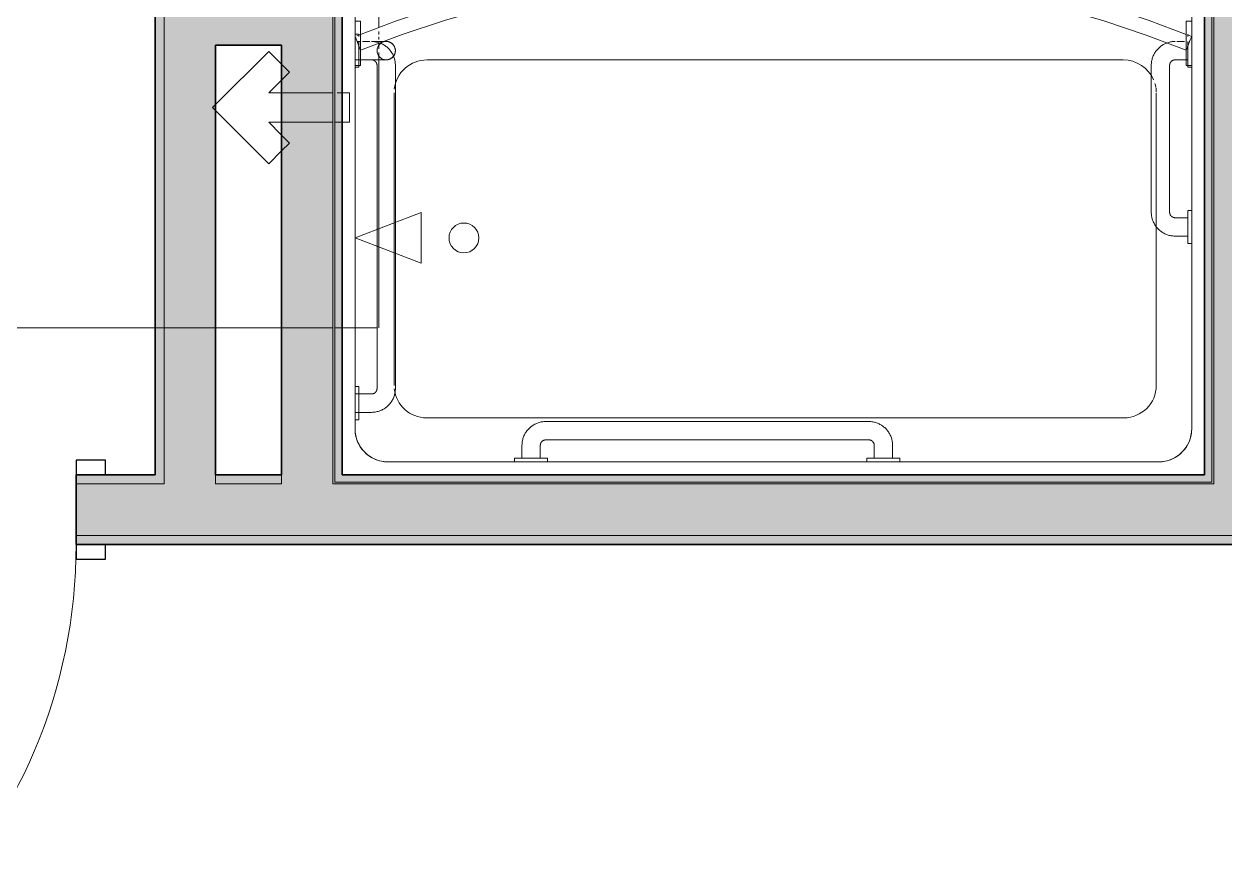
# Model space of a CAD drawing. Header units: inches. Extents: x 6 to 8416, y -388 to 6104.
# Drawn here: x 7731.7 to 7813.6, y 932.2 to 988.1 of the extents above; entities that cross this region are included whole.
import ezdxf

# ---------------------------------------------------------------- set-up
doc = ezdxf.new("R2010")
doc.units = ezdxf.units.IN
doc.header["$MEASUREMENT"] = 0
doc.linetypes.add('Dash 1_16_', pattern=[48, 24, -24])
doc.linetypes.add('Hidden 1_16_', pattern=[36, 24, -12])
for name, color, linetype, lineweight in [('A-DOOR', 31, 'Continuous', 18), ('A-DOOR-FRAM', 31, 'Continuous', 25), ('A-GENM', 13, 'Continuous', 18), ('A-WALL', 113, 'Continuous', 25), ('A-WALL-PATT', 111, 'Continuous', 35), ('I-WALL', 2, 'Continuous', 25), ('P-SANR-FIXT', 6, 'Continuous', 18), ('Q-SPCQ', 91, 'Continuous', 18)]:
    doc.layers.add(name, color=color, linetype=linetype, lineweight=lineweight)

# ---------------------------------------------------------------- blocks, each defined once
blk = doc.blocks.new('z Nested-Shower Surround-Tub-Prefab - Variable-V189-LEVEL 3 - PLAN Copy 1 Copy 1')
at = {"layer": 'A-GENM', "lineweight": 9}
for p, q in [((0.125, 33), (0, 33)), ((0, 33), (0, 0)), ((0, 32), (0, 33)), ((0, 33), (0.125, 33)), ((0.125, 0.125), (0.125, 33)), ((0.125, 33), (0.125, 32)), ((60, 33), (59.875, 33)), ((59.875, 33), (59.875, 0.125)), ((59.875, 32), (59.875, 33)), ((59.875, 33), (60, 33)), ((60, 0), (60, 33)), ((60, 33), (60, 32)), ((0, 29.875), (0, 32)), ((0.125, 32), (0.125, 29.875)), ((59.875, 0.625), (59.875, 32)), ((60, 32), (60, 0.625)), ((0, 0.625), (0, 29.875)), ((0.125, 29.875), (0.125, 0.625)), ((0, 0), (0, 0.625)), ((0, 0), (60, 0)), ((60, 0), (0, 0)), ((0.125, 0.625), (0.125, 0.312)), ((59.875, 0.125), (0.125, 0.125)), ((0.312, 0.125), (59.688, 0.125)), ((59.875, 0.312), (59.875, 0.625)), ((60, 0.625), (60, 0))]:
    blk.add_line(p, q, dxfattribs=at)
at = {"layer": 'A-GENM'}
for p, q in [((1.5, 32), (0, 32)), ((0, 32), (0, 0)), ((0, 29.875), (0, 32)), ((0.246, 32), (0.625, 32)), ((0.625, 32), (1.5, 32)), ((1.5, 32), (5.826, 32)), ((1.5, 30.75), (1.5, 32)), ((1.5, 30.75), (1.5, 32)), ((1.5, 32), (1.5, 30.75)), ((6.125, 32), (8.252, 32)), ((8.398, 32), (9.275, 32)), ((9.275, 32), (26.625, 32)), ((26.625, 32), (50.725, 32)), ((50.725, 32), (51.148, 32)), ((51.2, 32), (53.966, 32)), ((54.047, 32), (56.625, 32)), ((56.625, 32), (58.5, 32)), ((58.5, 32), (58.5, 30.75)), ((60, 32), (58.5, 32)), ((58.5, 32), (58.5, 30.75)), ((58.5, 30.75), (58.5, 32)), ((58.5, 32), (59.375, 32)), ((59.375, 32), (59.7, 32)), ((60, 0), (60, 32)), ((60, 32), (60, 0.625)), ((1.5, 30), (1.5, 30.75)), ((1.5, 29.25), (1.5, 30.75)), ((1.5, 30.75), (1.5, 30)), ((58.5, 30.75), (58.5, 29.25)), ((58.5, 30.75), (58.5, 29.25)), ((58.5, 29.25), (58.5, 30.75)), ((0, 0.625), (0, 29.875)), ((1.5, 3.75), (1.5, 29.25)), ((1.5, 5.942), (1.5, 29.058)), ((1.5, 29.058), (1.5, 5.942)), ((53.839, 28.873), (6.409, 28.873)), ((58.5, 29.25), (58.5, 3.75)), ((58.5, 29.25), (58.5, 3.75)), ((58.5, 3.75), (58.5, 29.25)), ((4.159, 26.623), (4.159, 17.771)), ((56.089, 18.5), (56.089, 26.623)), ((56.089, 6.712), (56.089, 18.5)), ((4.159, 17.771), (4.159, 15.729)), ((4.159, 15.729), (4.159, 6.712)), ((1.5, 3.75), (1.5, 5.058)), ((1.5, 5.058), (1.5, 3.75)), ((53.877, 4.5), (6.371, 4.5)), ((56.25, 1.5), (3.75, 1.5)), ((56.25, 1.5), (3.75, 1.5)), ((3.75, 1.5), (56.25, 1.5)), ((0, 0), (0, 0.625)), ((0, 0), (60, 0)), ((60, 0), (0, 0)), ((60, 0.625), (60, 0))]:
    blk.add_line(p, q, dxfattribs=at)
blk.add_circle((8.92, 16.75), 1.016, dxfattribs=at)
for centre, radius, start, end in [((6.409, 26.623), 2.25, 90, 173.7582), ((53.839, 26.623), 2.25, 23.01288, 90), ((53.839, 26.623), 2.25, 10.6675, 16.57426), ((53.839, 26.623), 2.25, 1.82866, 9.29916), ((53.877, 6.712), 2.212, 270, 360), ((6.371, 6.712), 2.212, 186.09767, 270), ((3.75, 3.75), 2.25, 180, 195), ((3.75, 3.75), 2.25, 180, 270), ((3.75, 3.75), 2.25, 180, 195), ((56.25, 3.75), 2.25, 270, 360), ((56.25, 3.75), 2.25, 345, 0), ((56.25, 3.75), 2.25, 345, 360), ((3.75, 3.75), 2.25, 195, 200.02868), ((3.75, 3.75), 2.25, 195, 200.02868), ((3.75, 3.75), 2.25, 200.02868, 204.97132), ((3.75, 3.75), 2.25, 200.02868, 204.97132), ((3.75, 3.75), 2.25, 204.97132, 210), ((3.75, 3.75), 2.25, 204.97132, 210), ((3.75, 3.75), 2.25, 210, 225), ((3.75, 3.75), 2.25, 210, 225), ((56.25, 3.75), 2.25, 315, 330), ((56.25, 3.75), 2.25, 315, 330), ((56.25, 3.75), 2.25, 330, 335.02868), ((56.25, 3.75), 2.25, 330, 335.02868), ((56.25, 3.75), 2.25, 335.02868, 339.97132), ((56.25, 3.75), 2.25, 335.02868, 339.97132), ((56.25, 3.75), 2.25, 339.97132, 345), ((56.25, 3.75), 2.25, 339.97132, 345), ((3.75, 3.75), 2.25, 225, 240), ((3.75, 3.75), 2.25, 225, 240), ((3.75, 3.75), 2.25, 240, 245.02868), ((3.75, 3.75), 2.25, 240, 245.02868), ((3.75, 3.75), 2.25, 245.02868, 249.97132), ((3.75, 3.75), 2.25, 245.02868, 249.97132), ((56.25, 3.75), 2.25, 290.02868, 294.97132), ((56.25, 3.75), 2.25, 290.02868, 294.97132), ((56.25, 3.75), 2.25, 294.97132, 300), ((56.25, 3.75), 2.25, 294.97132, 300), ((56.25, 3.75), 2.25, 300, 315), ((56.25, 3.75), 2.25, 300, 315), ((3.75, 3.75), 2.25, 249.97132, 255), ((3.75, 3.75), 2.25, 249.97132, 255), ((3.75, 3.75), 2.25, 255, 270), ((3.75, 3.75), 2.25, 255, 270), ((56.25, 3.75), 2.25, 270, 285), ((56.25, 3.75), 2.25, 270, 285), ((56.25, 3.75), 2.25, 285, 290.02868), ((56.25, 3.75), 2.25, 285, 290.02868)]:
    blk.add_arc(centre, radius, start, end, dxfattribs=at)
blk = doc.blocks.new('z Nested-Shower Grab Bars - Variable-V190-LEVEL 3 - PLAN Copy 1 Copy 1')
at = {"layer": 'A-GENM', "linetype": 'Dash 1_16_', "lineweight": 9}
for p, q in [((0.245, 29.125), (0, 29.125)), ((0, 29.125), (0, 28.974)), ((0, 29.125), (0, 28.974)), ((0.245, 29.125), (0, 29.125)), ((0, 29.125), (0, 28.974)), ((0, 29.125), (0, 29.087)), ((0, 29.087), (0, 28.974)), ((0, 28.795), (0, 28.563)), ((0, 28.795), (0, 28.563)), ((0, 28.795), (0, 28.563)), ((0, 28.795), (0, 28.563)), ((0.25, 29.087), (0.25, 29.125)), ((0.25, 29.087), (0.25, 29.125)), ((0.25, 29.087), (0.25, 29.125)), ((0.25, 29.087), (0.25, 29.125)), ((0.25, 28.974), (0.25, 29.087)), ((0.25, 28.974), (0.25, 29.087)), ((0.25, 28.974), (0.25, 29.087)), ((0.25, 28.974), (0.25, 29.087)), ((56.75, 29.125), (56.75, 29.087)), ((56.75, 29.125), (56.75, 29.087)), ((56.75, 29.087), (56.75, 28.974)), ((56.75, 29.087), (56.75, 28.974)), ((57, 28.974), (57, 29.125)), ((57, 28.974), (57, 29.125)), ((57, 28.563), (57, 28.795)), ((57, 28.563), (57, 28.795)), ((0, 28.625), (0, 28.604)), ((0, 28.625), (0, 28.604)), ((0, 28.604), (0, 28.541)), ((0, 28.604), (0, 28.541)), ((0, 28.541), (0, 27.838)), ((0, 28.541), (0, 28.442)), ((0, 28.503), (0, 28.113)), ((0, 28.503), (0, 28.291)), ((0, 28.503), (0, 28.291)), ((0, 28.442), (0, 28.313)), ((0, 28.313), (0, 28.162)), ((0, 28.291), (0, 28.113)), ((0, 28.291), (0, 28.113)), ((0, 28.162), (0, 28)), ((0, 28), (0, 27.749)), ((0, 28), (0, 27.838)), ((0, 28), (0, 27.749)), ((0, 28), (0, 27.749)), ((0, 27.838), (0, 27.688)), ((0, 27.838), (0, 27.688)), ((0.375, 28.625), (0.154, 28.625)), ((0.25, 28.625), (0.25, 28.604)), ((0.25, 28.625), (0.25, 28.604)), ((0.25, 28.604), (0.25, 28.541)), ((0.25, 28.604), (0.25, 28.541)), ((0.25, 28.541), (0.25, 28.442)), ((0.25, 28.541), (0.25, 28.442)), ((0.25, 28.442), (0.25, 28.313)), ((0.25, 28.442), (0.25, 28.313)), ((0.25, 28.313), (0.25, 28.162)), ((0.25, 28.313), (0.25, 28.162)), ((0.25, 28.113), (0.25, 28.291)), ((0.25, 28.162), (0.25, 28)), ((0.25, 28.162), (0.25, 28)), ((0.25, 28), (0.25, 27.838)), ((0.25, 28), (0.25, 27.838)), ((0.25, 27.749), (0.25, 27.991)), ((0.25, 27.838), (0.25, 27.688)), ((0.25, 27.838), (0.25, 27.688)), ((1.004, 28.625), (0.515, 28.625)), ((1.004, 28.625), (0.515, 28.625)), ((1.143, 28.625), (1.125, 28.625)), ((1.125, 28.625), (1.165, 28.625)), ((1.208, 28.623), (1.143, 28.625)), ((1.165, 28.625), (1.205, 28.625)), ((1.205, 28.625), (1.245, 28.625)), ((1.272, 28.618), (1.208, 28.623)), ((1.245, 28.625), (1.284, 28.625)), ((1.337, 28.611), (1.272, 28.618)), ((1.284, 28.625), (1.324, 28.625)), ((1.324, 28.625), (1.363, 28.625)), ((1.401, 28.601), (1.337, 28.611)), ((1.363, 28.625), (1.401, 28.625)), ((1.401, 28.625), (1.44, 28.625)), ((1.465, 28.589), (1.401, 28.601)), ((1.44, 28.625), (1.477, 28.625)), ((1.528, 28.574), (1.465, 28.589)), ((1.477, 28.625), (1.514, 28.625)), ((1.514, 28.625), (1.551, 28.625)), ((1.591, 28.557), (1.528, 28.574)), ((1.653, 28.537), (1.591, 28.557)), ((1.622, 28.625), (1.656, 28.625)), ((1.714, 28.515), (1.653, 28.537)), ((1.656, 28.625), (1.69, 28.625)), ((1.69, 28.625), (1.722, 28.625)), ((1.774, 28.49), (1.714, 28.515)), ((1.722, 28.625), (1.754, 28.625)), ((1.754, 28.625), (1.784, 28.625)), ((1.833, 28.463), (1.774, 28.49)), ((1.784, 28.625), (1.814, 28.625)), ((1.814, 28.625), (1.842, 28.625)), ((1.891, 28.433), (1.833, 28.463)), ((1.842, 28.625), (1.87, 28.625)), ((1.87, 28.625), (1.896, 28.625)), ((1.948, 28.401), (1.891, 28.433)), ((1.896, 28.625), (1.921, 28.625)), ((1.921, 28.625), (1.944, 28.625)), ((1.944, 28.625), (1.966, 28.625)), ((2.003, 28.367), (1.948, 28.401)), ((2.057, 28.331), (2.003, 28.367)), ((2.057, 28.625), (2.071, 28.625)), ((2.109, 28.293), (2.057, 28.331)), ((2.103, 28.625), (2.11, 28.625)), ((2.16, 28.252), (2.109, 28.293)), ((2.11, 28.625), (2.116, 28.625)), ((2.116, 28.625), (2.121, 28.625)), ((2.125, 28.625), (2.15, 28.625)), ((2.15, 28.625), (2.175, 28.623)), ((2.21, 28.21), (2.16, 28.252)), ((2.175, 28.623), (2.2, 28.621)), ((2.2, 28.621), (2.225, 28.617)), ((2.257, 28.166), (2.21, 28.21)), ((2.225, 28.617), (2.249, 28.613)), ((2.249, 28.613), (2.274, 28.607)), ((2.303, 28.119), (2.257, 28.166)), ((2.274, 28.607), (2.298, 28.601)), ((2.298, 28.601), (2.322, 28.593)), ((2.347, 28.072), (2.303, 28.119)), ((2.322, 28.593), (2.345, 28.585)), ((2.345, 28.585), (2.368, 28.576)), ((2.389, 28.022), (2.347, 28.072)), ((2.368, 28.576), (2.391, 28.565)), ((2.428, 27.97), (2.389, 28.022)), ((2.391, 28.565), (2.414, 28.554)), ((2.414, 28.554), (2.436, 28.542)), ((2.466, 27.918), (2.428, 27.97)), ((2.436, 28.542), (2.457, 28.53)), ((2.457, 28.53), (2.478, 28.516)), ((2.502, 27.863), (2.466, 27.918)), ((2.478, 28.516), (2.498, 28.501)), ((2.498, 28.501), (2.518, 28.486)), ((2.535, 27.807), (2.502, 27.863)), ((2.518, 28.486), (2.537, 28.47)), ((2.537, 28.47), (2.556, 28.453)), ((2.556, 28.453), (2.573, 28.435)), ((2.573, 28.435), (2.59, 28.417)), ((2.59, 28.417), (2.607, 28.398)), ((2.607, 28.398), (2.622, 28.379)), ((2.622, 28.379), (2.637, 28.358)), ((2.637, 28.358), (2.651, 28.338)), ((2.651, 28.338), (2.664, 28.316)), ((2.664, 28.316), (2.676, 28.295)), ((2.676, 28.295), (2.688, 28.272)), ((2.688, 28.272), (2.698, 28.25)), ((2.698, 28.25), (2.708, 28.226)), ((2.708, 28.226), (2.716, 28.203)), ((2.716, 28.203), (2.724, 28.179)), ((2.727, 27.834), (2.72, 27.81)), ((2.724, 28.179), (2.73, 28.155)), ((2.734, 27.858), (2.727, 27.834)), ((2.73, 28.155), (2.736, 28.131)), ((2.739, 27.882), (2.734, 27.858)), ((2.736, 28.131), (2.741, 28.106)), ((2.743, 27.907), (2.739, 27.882)), ((2.741, 28.106), (2.745, 28.082)), ((2.746, 27.932), (2.743, 27.907)), ((2.745, 28.082), (2.747, 28.057)), ((2.749, 27.957), (2.746, 27.932)), ((2.747, 28.057), (2.749, 28.032)), ((2.749, 28.032), (2.75, 28.007)), ((2.75, 27.982), (2.749, 27.957)), ((2.75, 28.007), (2.75, 27.982)), ((55.364, 28.543), (55.303, 28.521)), ((55.426, 28.562), (55.364, 28.543)), ((55.489, 28.578), (55.426, 28.562)), ((55.552, 28.593), (55.489, 28.578)), ((55.616, 28.604), (55.552, 28.593)), ((55.68, 28.613), (55.616, 28.604)), ((55.745, 28.62), (55.68, 28.613)), ((55.81, 28.624), (55.745, 28.62)), ((55.875, 28.625), (55.81, 28.624)), ((56.516, 28.625), (55.998, 28.625)), ((56.75, 28.604), (56.75, 28.625)), ((56.75, 28.604), (56.75, 28.625)), ((56.75, 28.541), (56.75, 28.604)), ((56.75, 28.541), (56.75, 28.604)), ((56.75, 28.162), (56.75, 28.541)), ((56.75, 28.442), (56.75, 28.541)), ((56.75, 28.313), (56.75, 28.442)), ((56.75, 28.162), (56.75, 28.313)), ((56.75, 28), (56.75, 28.162)), ((56.75, 28), (56.75, 28.162)), ((56.75, 27.838), (56.75, 28)), ((56.75, 27.838), (56.75, 28)), ((56.75, 27.688), (56.75, 27.838)), ((56.75, 27.688), (56.75, 27.838)), ((57, 28.113), (57, 28.503)), ((57, 28.113), (57, 28.503)), ((57, 27.749), (57, 28)), ((57, 27.749), (57, 28)), ((0, 27.709), (0, 27.438)), ((0, 27.709), (0, 27.438)), ((0, 27.709), (0, 27.438)), ((0, 27.688), (0, 27.558)), ((0, 27.688), (0, 27.558)), ((0, 27.558), (0, 27.459)), ((0, 27.558), (0, 27.459)), ((0, 27.459), (0, 27.396)), ((0, 27.459), (0, 27.396)), ((0, 27.438), (0, 27.205)), ((0, 27.438), (0, 27.205)), ((0, 27.438), (0, 27.205)), ((0, 27.438), (0, 27.205)), ((0, 27.396), (0, 27.375)), ((0, 27.396), (0, 27.375)), ((0, 27.375), (1.125, 27.375)), ((0, 27.205), (0, 27.026)), ((0, 27.205), (0, 27.026)), ((0, 27.205), (0, 27.026)), ((0, 27.205), (0, 27.026)), ((0, 27.026), (0, 26.913)), ((0, 27.026), (0, 26.913)), ((0, 27.026), (0, 26.913)), ((0, 27.026), (0, 26.913)), ((0.25, 26.875), (0.25, 27.709)), ((0.25, 27.688), (0.25, 27.375)), ((0.25, 27.688), (0.25, 27.375)), ((0.25, 26.875), (0.25, 27.687)), ((0.25, 26.875), (0.25, 27.687)), ((0.25, 26.875), (0.25, 27.438)), ((0.25, 27.375), (1.125, 27.375)), ((1.972, 27.375), (1.95, 27.375)), ((1.993, 27.375), (1.972, 27.375)), ((2.012, 27.375), (1.993, 27.375)), ((2.03, 27.375), (2.012, 27.375)), ((2.046, 27.375), (2.03, 27.375)), ((2.061, 27.375), (2.046, 27.375)), ((2.074, 27.375), (2.061, 27.375)), ((2.112, 27.375), (2.105, 27.375)), ((2.118, 27.375), (2.112, 27.375)), ((2.122, 27.375), (2.118, 27.375)), ((2.124, 27.375), (2.122, 27.375)), ((2.125, 27.375), (2.124, 27.375)), ((2.138, 27.375), (2.125, 27.375)), ((2.163, 27.376), (2.138, 27.375)), ((2.188, 27.378), (2.163, 27.376)), ((2.213, 27.381), (2.188, 27.378)), ((2.238, 27.385), (2.213, 27.381)), ((2.262, 27.39), (2.238, 27.385)), ((2.287, 27.396), (2.262, 27.39)), ((2.311, 27.403), (2.287, 27.396)), ((2.334, 27.411), (2.311, 27.403)), ((2.358, 27.42), (2.334, 27.411)), ((2.381, 27.43), (2.358, 27.42)), ((2.403, 27.44), (2.381, 27.43)), ((2.426, 27.452), (2.403, 27.44)), ((2.447, 27.464), (2.426, 27.452)), ((2.468, 27.478), (2.447, 27.464)), ((2.489, 27.492), (2.468, 27.478)), ((2.509, 27.507), (2.489, 27.492)), ((2.528, 27.523), (2.509, 27.507)), ((2.547, 27.539), (2.528, 27.523)), ((2.566, 27.75), (2.535, 27.807)), ((2.565, 27.556), (2.547, 27.539)), ((2.583, 27.574), (2.565, 27.556)), ((2.595, 27.692), (2.566, 27.75)), ((2.599, 27.593), (2.583, 27.574)), ((2.622, 27.633), (2.595, 27.692)), ((2.615, 27.612), (2.599, 27.593)), ((2.63, 27.632), (2.615, 27.612)), ((2.646, 27.572), (2.622, 27.633)), ((2.645, 27.653), (2.63, 27.632)), ((2.658, 27.674), (2.645, 27.653)), ((2.671, 27.695), (2.658, 27.674)), ((2.682, 27.717), (2.671, 27.695)), ((2.693, 27.74), (2.682, 27.717)), ((2.703, 27.763), (2.693, 27.74)), ((2.712, 27.786), (2.703, 27.763)), ((2.72, 27.81), (2.712, 27.786)), ((55.875, 27.375), (56.75, 27.375)), ((56.75, 27.709), (56.75, 26.875)), ((56.75, 27.375), (56.75, 27.688)), ((56.75, 27.375), (56.75, 27.688)), ((56.75, 27.687), (56.75, 26.875)), ((57, 27.438), (57, 27.709)), ((57, 27.438), (57, 27.709)), ((57, 27.205), (57, 27.438)), ((57, 27.205), (57, 27.438)), ((57, 27.026), (57, 27.205)), ((57, 27.026), (57, 27.205)), ((57, 26.913), (57, 27.026)), ((57, 26.913), (57, 27.026)), ((0, 26.913), (0, 26.875)), ((0, 26.913), (0, 26.875)), ((0, 26.913), (0, 26.875)), ((0, 26.913), (0, 26.875)), ((0, 26.875), (0.25, 26.875)), ((0, 26.875), (0.25, 26.875)), ((1.5, 27), (1.5, 15.826)), ((2.75, 16.306), (2.75, 27)), ((54.25, 27), (54.25, 17)), ((55.5, 17), (55.5, 27)), ((56.75, 26.875), (57, 26.875)), ((57, 26.875), (57, 26.913)), ((57, 26.875), (57, 26.913)), ((56.75, 16.625), (55.875, 16.625)), ((57, 17.125), (56.75, 17.125)), ((56.75, 17.125), (56.75, 16.313)), ((56.75, 17.125), (56.75, 14.875)), ((56.75, 16.313), (56.75, 16.625)), ((56.75, 15.375), (56.75, 16.625)), ((57, 17.087), (57, 17.125)), ((57, 17.087), (57, 17.125)), ((57, 16.974), (57, 17.087)), ((57, 16.974), (57, 17.087)), ((57, 16.795), (57, 16.974)), ((57, 16.795), (57, 16.974)), ((57, 16.563), (57, 16.795)), ((57, 16.563), (57, 16.795)), ((57, 16.291), (57, 16.563)), ((57, 16.291), (57, 16.563)), ((1.5, 15.826), (1.5, 14.674)), ((2.75, 14.194), (2.75, 16.306)), ((56.75, 16.162), (56.75, 16.313)), ((56.75, 16), (56.75, 16.162)), ((56.75, 15.838), (56.75, 16)), ((56.75, 15.688), (56.75, 15.838)), ((56.75, 15.375), (56.75, 15.688)), ((56.75, 15.687), (56.75, 14.875)), ((57, 16), (57, 16.291)), ((57, 16), (57, 16.291)), ((57, 15.709), (57, 16)), ((57, 15.709), (57, 16)), ((57, 15.438), (57, 15.709)), ((57, 15.438), (57, 15.709)), ((55.875, 15.375), (56.75, 15.375)), ((56.75, 14.875), (57, 14.875)), ((57, 15.205), (57, 15.438)), ((57, 15.205), (57, 15.438)), ((57, 15.026), (57, 15.205)), ((57, 15.026), (57, 15.205)), ((57, 14.913), (57, 15.026)), ((57, 14.913), (57, 15.026)), ((57, 14.875), (57, 14.913)), ((57, 14.875), (57, 14.913)), ((1.5, 14.674), (1.5, 5)), ((2.75, 5), (2.75, 14.194)), ((0.25, 5.125), (0, 5.125)), ((0, 5.125), (0, 5.087)), ((0, 5.125), (0, 5.087)), ((0, 5.087), (0, 4.974)), ((0, 5.087), (0, 4.974)), ((0, 4.974), (0, 4.795)), ((0, 4.974), (0, 4.795)), ((0.25, 2.875), (0.25, 5.125)), ((0.25, 4.563), (0.25, 5.125)), ((0, 4.795), (0, 4.563)), ((0, 4.795), (0, 4.563)), ((1.125, 4.625), (0, 4.625)), ((0, 4.625), (0, 4.604)), ((0, 4.625), (0, 4.604)), ((0, 4.604), (0, 4.541)), ((0, 4.604), (0, 4.541)), ((0, 4.563), (0, 4.291)), ((0, 4.541), (0, 4.442)), ((0, 4.541), (0, 4.442)), ((0, 4.442), (0, 3.558)), ((0, 4.442), (0, 4.313)), ((0, 4.313), (0, 4.162)), ((0, 4.291), (0, 4)), ((0, 4.162), (0, 4)), ((0, 4), (0, 3.709)), ((0, 4), (0, 3.838)), ((0, 3.838), (0, 3.688)), ((0, 3.709), (0, 3.438)), ((0, 3.688), (0, 3.558)), ((0, 3.558), (0, 3.459)), ((0, 3.558), (0, 3.459)), ((0, 3.459), (0, 3.396)), ((0, 3.459), (0, 3.396)), ((0, 3.438), (0, 3.205)), ((0, 3.438), (0, 3.205)), ((0, 3.396), (0, 3.375)), ((0, 3.396), (0, 3.375)), ((0, 3.375), (1.125, 3.375)), ((0.25, 2.875), (0.25, 3.438)), ((0, 3.205), (0, 3.026)), ((0, 3.205), (0, 3.026)), ((0, 3.026), (0, 2.913)), ((0, 3.026), (0, 2.913)), ((0, 2.913), (0, 2.875)), ((0, 2.913), (0, 2.875)), ((0, 2.875), (0.25, 2.875)), ((35, 2.75), (13, 2.75)), ((35, 2.75), (13, 2.75)), ((11.375, 1.125), (11.375, 0.25)), ((11.375, 1.125), (11.375, 0.25)), ((12.625, 0.25), (12.625, 1.125)), ((12.625, 0.25), (12.625, 1.125)), ((13, 1.5), (35, 1.5)), ((13, 1.5), (35, 1.5)), ((35.375, 1.125), (35.375, 0.25)), ((35.375, 1.125), (35.375, 0.25)), ((36.625, 0.25), (36.625, 1.125)), ((36.625, 0.25), (36.625, 1.125)), ((10.875, 0.25), (10.875, 0)), ((11.687, 0.25), (10.875, 0.25)), ((11.687, 0.25), (10.875, 0.25)), ((10.875, 0.25), (10.875, 0)), ((13.125, 0.25), (10.875, 0.25)), ((11.687, 0.25), (10.875, 0.25)), ((10.875, 0), (10.913, 0)), ((10.875, 0), (10.913, 0)), ((10.875, 0), (10.913, 0)), ((10.875, 0), (10.913, 0)), ((10.913, 0), (11.026, 0)), ((10.913, 0), (11.026, 0)), ((10.913, 0), (11.026, 0)), ((10.913, 0), (11.026, 0)), ((11.026, 0), (11.205, 0)), ((11.026, 0), (11.205, 0)), ((11.026, 0), (11.205, 0)), ((11.026, 0), (11.205, 0)), ((11.205, 0), (11.438, 0)), ((11.205, 0), (11.438, 0)), ((11.205, 0), (11.438, 0)), ((11.205, 0), (11.438, 0)), ((11.375, 0.25), (11.688, 0.25)), ((11.375, 0.25), (11.688, 0.25)), ((11.375, 0.25), (11.688, 0.25)), ((11.375, 0.25), (12.625, 0.25)), ((11.438, 0), (11.709, 0)), ((11.438, 0), (11.709, 0)), ((11.438, 0), (11.709, 0)), ((11.438, 0), (11.709, 0)), ((11.688, 0.25), (12, 0.25)), ((11.688, 0.25), (11.838, 0.25)), ((11.688, 0.25), (11.838, 0.25)), ((11.709, 0), (12, 0)), ((11.709, 0), (12, 0)), ((11.709, 0), (12, 0)), ((11.709, 0), (12, 0)), ((11.838, 0.25), (12, 0.25)), ((11.838, 0.25), (12, 0.25)), ((12, 0.25), (12.313, 0.25)), ((12, 0.25), (12.162, 0.25)), ((12, 0.25), (12.162, 0.25)), ((12, 0), (12.291, 0)), ((12, 0), (12.291, 0)), ((12, 0), (12.291, 0)), ((12, 0), (12.291, 0)), ((12.162, 0.25), (12.313, 0.25)), ((12.162, 0.25), (12.313, 0.25)), ((12.291, 0), (12.563, 0)), ((12.291, 0), (12.563, 0)), ((12.291, 0), (12.563, 0)), ((12.291, 0), (12.563, 0)), ((13.125, 0.25), (12.313, 0.25)), ((13.125, 0.25), (12.313, 0.25)), ((12.313, 0.25), (12.625, 0.25)), ((12.313, 0.25), (12.625, 0.25)), ((13.125, 0.25), (12.313, 0.25)), ((12.313, 0.25), (12.625, 0.25)), ((12.563, 0), (12.795, 0)), ((12.563, 0), (12.795, 0)), ((12.563, 0), (12.795, 0)), ((12.563, 0), (12.795, 0)), ((12.795, 0), (12.974, 0)), ((12.795, 0), (12.974, 0)), ((12.795, 0), (12.974, 0)), ((12.795, 0), (12.974, 0)), ((12.974, 0), (13.087, 0)), ((12.974, 0), (13.087, 0)), ((12.974, 0), (13.087, 0)), ((12.974, 0), (13.087, 0)), ((13.087, 0), (13.125, 0)), ((13.087, 0), (13.125, 0)), ((13.087, 0), (13.125, 0)), ((13.087, 0), (13.125, 0)), ((13.125, 0), (13.125, 0.25)), ((13.125, 0), (13.125, 0.25)), ((34.875, 0.25), (34.875, 0)), ((35.687, 0.25), (34.875, 0.25)), ((35.687, 0.25), (34.875, 0.25)), ((34.875, 0.25), (34.875, 0)), ((37.125, 0.25), (34.875, 0.25)), ((35.687, 0.25), (34.875, 0.25)), ((34.875, 0), (34.913, 0)), ((34.875, 0), (34.913, 0)), ((34.875, 0), (34.913, 0)), ((34.875, 0), (34.913, 0)), ((34.913, 0), (35.026, 0)), ((34.913, 0), (35.026, 0)), ((34.913, 0), (35.026, 0)), ((34.913, 0), (35.026, 0)), ((35.026, 0), (35.205, 0)), ((35.026, 0), (35.205, 0)), ((35.026, 0), (35.205, 0)), ((35.026, 0), (35.205, 0)), ((35.205, 0), (35.438, 0)), ((35.205, 0), (35.438, 0)), ((35.205, 0), (35.438, 0)), ((35.205, 0), (35.438, 0)), ((35.375, 0.25), (35.688, 0.25)), ((35.375, 0.25), (35.688, 0.25)), ((35.375, 0.25), (36.625, 0.25)), ((35.375, 0.25), (35.688, 0.25)), ((35.438, 0), (35.709, 0)), ((35.438, 0), (35.709, 0)), ((35.438, 0), (35.709, 0)), ((35.438, 0), (35.709, 0)), ((35.688, 0.25), (35.838, 0.25)), ((35.688, 0.25), (35.838, 0.25)), ((35.688, 0.25), (35.838, 0.25)), ((35.709, 0), (36, 0)), ((35.709, 0), (36, 0)), ((35.709, 0), (36, 0)), ((35.709, 0), (36, 0)), ((35.838, 0.25), (36, 0.25)), ((35.838, 0.25), (36.162, 0.25)), ((35.838, 0.25), (36, 0.25)), ((36, 0.25), (36.162, 0.25)), ((36, 0.25), (36.162, 0.25)), ((36, 0), (36.291, 0)), ((36, 0), (36.291, 0)), ((36, 0), (36.291, 0)), ((36, 0), (36.291, 0)), ((36.162, 0.25), (36.313, 0.25)), ((36.162, 0.25), (36.313, 0.25)), ((36.162, 0.25), (36.313, 0.25)), ((36.291, 0), (36.563, 0)), ((36.291, 0), (36.563, 0)), ((36.291, 0), (36.563, 0)), ((36.291, 0), (36.563, 0)), ((37.125, 0.25), (36.313, 0.25)), ((37.125, 0.25), (36.313, 0.25)), ((36.313, 0.25), (36.625, 0.25)), ((36.313, 0.25), (36.625, 0.25)), ((37.125, 0.25), (36.313, 0.25)), ((36.313, 0.25), (36.625, 0.25)), ((36.563, 0), (36.795, 0)), ((36.563, 0), (36.795, 0)), ((36.563, 0), (36.795, 0)), ((36.563, 0), (36.795, 0)), ((36.795, 0), (36.974, 0)), ((36.795, 0), (36.974, 0)), ((36.795, 0), (36.974, 0)), ((36.795, 0), (36.974, 0)), ((36.974, 0), (37.087, 0)), ((36.974, 0), (37.087, 0)), ((36.974, 0), (37.087, 0)), ((36.974, 0), (37.087, 0)), ((37.087, 0), (37.125, 0)), ((37.087, 0), (37.125, 0)), ((37.087, 0), (37.125, 0)), ((37.087, 0), (37.125, 0)), ((37.125, 0), (37.125, 0.25)), ((37.125, 0), (37.125, 0.25))]:
    blk.add_line(p, q, dxfattribs=at)
at = {"layer": 'A-GENM', "linetype": 'Dash 1_16_', "lineweight": 9, "flags": 128}
for points in [[(1.551, 28.625), (1.587, 28.625), (1.622, 28.625)], [(1.966, 28.625), (1.987, 28.625), (2.007, 28.625), (2.025, 28.625), (2.042, 28.625), (2.057, 28.625)], [(2.071, 28.625), (2.083, 28.625), (2.094, 28.625), (2.103, 28.625)], [(2.121, 28.625), (2.124, 28.625), (2.125, 28.625)], [(55.303, 28.521), (55.242, 28.497), (55.183, 28.47), (55.125, 28.441), (55.068, 28.41), (55.012, 28.377), (54.957, 28.341), (54.905, 28.303), (54.853, 28.264), (54.803, 28.222), (54.756, 28.178), (54.709, 28.132), (54.665, 28.085), (54.623, 28.035), (54.582, 27.984), (54.544, 27.932), (54.508, 27.878), (54.474, 27.823), (54.442, 27.766), (54.412, 27.708), (54.385, 27.649), (54.36, 27.589), (54.338, 27.528), (54.318, 27.466), (54.301, 27.403), (54.286, 27.34), (54.274, 27.276), (54.264, 27.212), (54.257, 27.147), (54.252, 27.083), (54.25, 27.018), (54.25, 27)], [(1.125, 27.375), (1.14, 27.375), (1.155, 27.374), (1.17, 27.372), (1.185, 27.37), (1.2, 27.368), (1.214, 27.364), (1.229, 27.36), (1.243, 27.356), (1.257, 27.351), (1.271, 27.345), (1.285, 27.339), (1.298, 27.333), (1.311, 27.325), (1.324, 27.318), (1.337, 27.31), (1.349, 27.301), (1.361, 27.292), (1.372, 27.282), (1.383, 27.272), (1.394, 27.261), (1.404, 27.25), (1.414, 27.239), (1.423, 27.227), (1.432, 27.215), (1.441, 27.203), (1.448, 27.19), (1.456, 27.177), (1.463, 27.163), (1.469, 27.15), (1.475, 27.136), (1.48, 27.122), (1.484, 27.108), (1.488, 27.093), (1.492, 27.078), (1.495, 27.064), (1.497, 27.049), (1.498, 27.034), (1.5, 27.019), (1.5, 27.004), (1.5, 27)], [(1.95, 27.375), (1.927, 27.375), (1.903, 27.375), (1.877, 27.375), (1.85, 27.375), (1.822, 27.375), (1.792, 27.375), (1.762, 27.375), (1.731, 27.375), (1.699, 27.375), (1.665, 27.375), (1.631, 27.375), (1.596, 27.375), (1.561, 27.375), (1.524, 27.375), (1.487, 27.375), (1.45, 27.375), (1.412, 27.375), (1.373, 27.375), (1.334, 27.375), (1.295, 27.375), (1.255, 27.375), (1.216, 27.375), (1.176, 27.375), (1.136, 27.375), (1.125, 27.375)], [(2.105, 27.375), (2.096, 27.375), (2.086, 27.375), (2.074, 27.375)], [(2.75, 27), (2.749, 27.065), (2.745, 27.13), (2.738, 27.195), (2.729, 27.259), (2.718, 27.323), (2.703, 27.386), (2.687, 27.449), (2.668, 27.511), (2.646, 27.572)], [(55.5, 27), (55.5, 27.015), (55.501, 27.03), (55.503, 27.045), (55.505, 27.06), (55.507, 27.075), (55.511, 27.089), (55.515, 27.104), (55.519, 27.118), (55.524, 27.132), (55.53, 27.146), (55.536, 27.16), (55.542, 27.173), (55.55, 27.186), (55.557, 27.199), (55.565, 27.212), (55.574, 27.224), (55.583, 27.236), (55.593, 27.247), (55.603, 27.258), (55.614, 27.269), (55.625, 27.279), (55.636, 27.289), (55.648, 27.298), (55.66, 27.307), (55.672, 27.316), (55.685, 27.323), (55.698, 27.331), (55.712, 27.338), (55.725, 27.344), (55.739, 27.35), (55.753, 27.355), (55.767, 27.359), (55.782, 27.363), (55.797, 27.367), (55.811, 27.37), (55.826, 27.372), (55.841, 27.373), (55.856, 27.375), (55.871, 27.375), (55.875, 27.375)], [(54.25, 17), (54.251, 16.935), (54.255, 16.87), (54.262, 16.805), (54.271, 16.741), (54.282, 16.677), (54.297, 16.614), (54.313, 16.551), (54.332, 16.489), (54.354, 16.428), (54.378, 16.367), (54.405, 16.308), (54.434, 16.25), (54.465, 16.193), (54.498, 16.137), (54.534, 16.082), (54.572, 16.03), (54.611, 15.978), (54.653, 15.928), (54.697, 15.881), (54.743, 15.834), (54.79, 15.79), (54.84, 15.748), (54.891, 15.707), (54.943, 15.669), (54.997, 15.633), (55.052, 15.599), (55.109, 15.567), (55.167, 15.537), (55.226, 15.51), (55.286, 15.485), (55.347, 15.463), (55.409, 15.443), (55.472, 15.426), (55.535, 15.411), (55.599, 15.399), (55.663, 15.389), (55.728, 15.382), (55.792, 15.377), (55.857, 15.375), (55.875, 15.375)], [(55.875, 16.625), (55.86, 16.625), (55.845, 16.626), (55.83, 16.628), (55.815, 16.63), (55.8, 16.632), (55.786, 16.636), (55.771, 16.64), (55.757, 16.644), (55.743, 16.649), (55.729, 16.655), (55.715, 16.661), (55.702, 16.667), (55.689, 16.675), (55.676, 16.682), (55.663, 16.69), (55.651, 16.699), (55.639, 16.708), (55.628, 16.718), (55.617, 16.728), (55.606, 16.739), (55.596, 16.75), (55.586, 16.761), (55.577, 16.773), (55.568, 16.785), (55.559, 16.797), (55.552, 16.81), (55.544, 16.823), (55.537, 16.837), (55.531, 16.85), (55.525, 16.864), (55.52, 16.878), (55.516, 16.892), (55.512, 16.907), (55.508, 16.922), (55.505, 16.936), (55.503, 16.951), (55.502, 16.966), (55.5, 16.981), (55.5, 16.996), (55.5, 17)], [(1.5, 5), (1.5, 4.985), (1.499, 4.97), (1.497, 4.955), (1.495, 4.94), (1.493, 4.925), (1.489, 4.911), (1.485, 4.896), (1.481, 4.882), (1.476, 4.868), (1.47, 4.854), (1.464, 4.84), (1.458, 4.827), (1.45, 4.814), (1.443, 4.801), (1.435, 4.788), (1.426, 4.776), (1.417, 4.764), (1.407, 4.753), (1.397, 4.742), (1.386, 4.731), (1.375, 4.721), (1.364, 4.711), (1.352, 4.702), (1.34, 4.693), (1.328, 4.684), (1.315, 4.677), (1.302, 4.669), (1.288, 4.662), (1.275, 4.656), (1.261, 4.65), (1.247, 4.645), (1.233, 4.641), (1.218, 4.637), (1.203, 4.633), (1.189, 4.63), (1.174, 4.628), (1.159, 4.627), (1.144, 4.625), (1.129, 4.625), (1.125, 4.625)], [(1.125, 3.375), (1.19, 3.376), (1.255, 3.38), (1.32, 3.387), (1.384, 3.396), (1.448, 3.407), (1.511, 3.422), (1.574, 3.438), (1.636, 3.457), (1.697, 3.479), (1.758, 3.503), (1.817, 3.53), (1.875, 3.559), (1.932, 3.59), (1.988, 3.623), (2.043, 3.659), (2.095, 3.697), (2.147, 3.736), (2.197, 3.778), (2.244, 3.822), (2.291, 3.868), (2.335, 3.915), (2.377, 3.965), (2.418, 4.016), (2.456, 4.068), (2.492, 4.122), (2.526, 4.177), (2.558, 4.234), (2.588, 4.292), (2.615, 4.351), (2.64, 4.411), (2.662, 4.472), (2.682, 4.534), (2.699, 4.597), (2.714, 4.66), (2.726, 4.724), (2.736, 4.788), (2.743, 4.853), (2.748, 4.917), (2.75, 4.982), (2.75, 5)], [(13, 2.75), (12.935, 2.749), (12.87, 2.745), (12.805, 2.738), (12.741, 2.729), (12.677, 2.718), (12.614, 2.703), (12.551, 2.687), (12.489, 2.668), (12.428, 2.646), (12.367, 2.622), (12.308, 2.595), (12.25, 2.566), (12.193, 2.535), (12.137, 2.502), (12.082, 2.466), (12.03, 2.428), (11.978, 2.389), (11.928, 2.347), (11.881, 2.303), (11.834, 2.257), (11.79, 2.21), (11.748, 2.16), (11.707, 2.109), (11.669, 2.057), (11.633, 2.003), (11.599, 1.948), (11.567, 1.891), (11.537, 1.833), (11.51, 1.774), (11.485, 1.714), (11.463, 1.653), (11.443, 1.591), (11.426, 1.528), (11.411, 1.465), (11.399, 1.401), (11.389, 1.337), (11.382, 1.272), (11.377, 1.208), (11.375, 1.143), (11.375, 1.125)], [(13, 2.75), (12.935, 2.749), (12.87, 2.745), (12.805, 2.738), (12.741, 2.729), (12.677, 2.718), (12.614, 2.703), (12.551, 2.687), (12.489, 2.668), (12.428, 2.646), (12.367, 2.622), (12.308, 2.595), (12.25, 2.566), (12.193, 2.535), (12.137, 2.502), (12.082, 2.466), (12.03, 2.428), (11.978, 2.389), (11.928, 2.347), (11.881, 2.303), (11.834, 2.257), (11.79, 2.21), (11.748, 2.16), (11.707, 2.109), (11.669, 2.057), (11.633, 2.003), (11.599, 1.948), (11.567, 1.891), (11.537, 1.833), (11.51, 1.774), (11.485, 1.714), (11.463, 1.653), (11.443, 1.591), (11.426, 1.528), (11.411, 1.465), (11.399, 1.401), (11.389, 1.337), (11.382, 1.272), (11.377, 1.208), (11.375, 1.143), (11.375, 1.125)], [(36.625, 1.125), (36.624, 1.19), (36.62, 1.255), (36.613, 1.32), (36.604, 1.384), (36.593, 1.448), (36.578, 1.511), (36.562, 1.574), (36.543, 1.636), (36.521, 1.697), (36.497, 1.758), (36.47, 1.817), (36.441, 1.875), (36.41, 1.932), (36.377, 1.988), (36.341, 2.043), (36.303, 2.095), (36.264, 2.147), (36.222, 2.197), (36.178, 2.244), (36.132, 2.291), (36.085, 2.335), (36.035, 2.377), (35.984, 2.418), (35.932, 2.456), (35.878, 2.492), (35.823, 2.526), (35.766, 2.558), (35.708, 2.588), (35.649, 2.615), (35.589, 2.64), (35.528, 2.662), (35.466, 2.682), (35.403, 2.699), (35.34, 2.714), (35.276, 2.726), (35.212, 2.736), (35.147, 2.743), (35.083, 2.748), (35.018, 2.75), (35, 2.75)], [(36.625, 1.125), (36.624, 1.19), (36.62, 1.255), (36.613, 1.32), (36.604, 1.384), (36.593, 1.448), (36.578, 1.511), (36.562, 1.574), (36.543, 1.636), (36.521, 1.697), (36.497, 1.758), (36.47, 1.817), (36.441, 1.875), (36.41, 1.932), (36.377, 1.988), (36.341, 2.043), (36.303, 2.095), (36.264, 2.147), (36.222, 2.197), (36.178, 2.244), (36.132, 2.291), (36.085, 2.335), (36.035, 2.377), (35.984, 2.418), (35.932, 2.456), (35.878, 2.492), (35.823, 2.526), (35.766, 2.558), (35.708, 2.588), (35.649, 2.615), (35.589, 2.64), (35.528, 2.662), (35.466, 2.682), (35.403, 2.699), (35.34, 2.714), (35.276, 2.726), (35.212, 2.736), (35.147, 2.743), (35.083, 2.748), (35.018, 2.75), (35, 2.75)], [(12.625, 1.125), (12.625, 1.14), (12.626, 1.155), (12.628, 1.17), (12.63, 1.185), (12.632, 1.2), (12.636, 1.214), (12.64, 1.229), (12.644, 1.243), (12.649, 1.257), (12.655, 1.271), (12.661, 1.285), (12.667, 1.298), (12.675, 1.311), (12.682, 1.324), (12.69, 1.337), (12.699, 1.349), (12.708, 1.361), (12.718, 1.372), (12.728, 1.383), (12.739, 1.394), (12.75, 1.404), (12.761, 1.414), (12.773, 1.423), (12.785, 1.432), (12.797, 1.441), (12.81, 1.448), (12.823, 1.456), (12.837, 1.463), (12.85, 1.469), (12.864, 1.475), (12.878, 1.48), (12.892, 1.484), (12.907, 1.488), (12.922, 1.492), (12.936, 1.495), (12.951, 1.497), (12.966, 1.498), (12.981, 1.5), (12.996, 1.5), (13, 1.5)], [(12.625, 1.125), (12.625, 1.14), (12.626, 1.155), (12.628, 1.17), (12.63, 1.185), (12.632, 1.2), (12.636, 1.214), (12.64, 1.229), (12.644, 1.243), (12.649, 1.257), (12.655, 1.271), (12.661, 1.285), (12.667, 1.298), (12.675, 1.311), (12.682, 1.324), (12.69, 1.337), (12.699, 1.349), (12.708, 1.361), (12.718, 1.372), (12.728, 1.383), (12.739, 1.394), (12.75, 1.404), (12.761, 1.414), (12.773, 1.423), (12.785, 1.432), (12.797, 1.441), (12.81, 1.448), (12.823, 1.456), (12.837, 1.463), (12.85, 1.469), (12.864, 1.475), (12.878, 1.48), (12.892, 1.484), (12.907, 1.488), (12.922, 1.492), (12.936, 1.495), (12.951, 1.497), (12.966, 1.498), (12.981, 1.5), (12.996, 1.5), (13, 1.5)], [(35, 1.5), (35.015, 1.5), (35.03, 1.499), (35.045, 1.497), (35.06, 1.495), (35.075, 1.493), (35.089, 1.489), (35.104, 1.485), (35.118, 1.481), (35.132, 1.476), (35.146, 1.47), (35.16, 1.464), (35.173, 1.458), (35.186, 1.45), (35.199, 1.443), (35.212, 1.435), (35.224, 1.426), (35.236, 1.417), (35.247, 1.407), (35.258, 1.397), (35.269, 1.386), (35.279, 1.375), (35.289, 1.364), (35.298, 1.352), (35.307, 1.34), (35.316, 1.328), (35.323, 1.315), (35.331, 1.302), (35.338, 1.288), (35.344, 1.275), (35.35, 1.261), (35.355, 1.247), (35.359, 1.233), (35.363, 1.218), (35.367, 1.203), (35.37, 1.189), (35.372, 1.174), (35.373, 1.159), (35.375, 1.144), (35.375, 1.129), (35.375, 1.125)], [(35, 1.5), (35.015, 1.5), (35.03, 1.499), (35.045, 1.497), (35.06, 1.495), (35.075, 1.493), (35.089, 1.489), (35.104, 1.485), (35.118, 1.481), (35.132, 1.476), (35.146, 1.47), (35.16, 1.464), (35.173, 1.458), (35.186, 1.45), (35.199, 1.443), (35.212, 1.435), (35.224, 1.426), (35.236, 1.417), (35.247, 1.407), (35.258, 1.397), (35.269, 1.386), (35.279, 1.375), (35.289, 1.364), (35.298, 1.352), (35.307, 1.34), (35.316, 1.328), (35.323, 1.315), (35.331, 1.302), (35.338, 1.288), (35.344, 1.275), (35.35, 1.261), (35.355, 1.247), (35.359, 1.233), (35.363, 1.218), (35.367, 1.203), (35.37, 1.189), (35.372, 1.174), (35.373, 1.159), (35.375, 1.144), (35.375, 1.129), (35.375, 1.125)]]:
    blk.add_lwpolyline(points, dxfattribs=at)
at = {"layer": 'A-GENM', "linetype": 'Dash 1_16_', "lineweight": 9}
for start, end in [(90, 270), (270, 90)]:
    blk.add_arc((2.125, 28), 0.625, start, end, dxfattribs=at)
blk = doc.blocks.new('z Nested-Shower Fixtures - Variable-2223344-LEVEL 3 - PLAN Copy 1 Copy 1')
at = {"layer": 'P-SANR-FIXT'}
for p, q in [((0, 0), (4.5, 1.727)), ((4.5, 1.727), (4.5, -1.727)), ((4.5, -1.727), (0, 0))]:
    blk.add_line(p, q, dxfattribs=at)
blk = doc.blocks.new('SE BA Shower Curtain Rod-AM - 1_ Dia__ 76_ AFF-V191-LEVEL 3 - PLAN Copy 1 Copy 1')
at = {"layer": 'Q-SPCQ'}
for p, q in [((0.375, 1.5), (0, 1.5)), ((0, 1.5), (0, 0.75)), ((0, 1.5), (0, -1.5)), ((0.375, -1.5), (0.375, 1.5)), ((0.375, 0.75), (0.375, 1.5)), ((57, 1.5), (56.625, 1.5)), ((56.625, 1.5), (56.625, 0.75)), ((56.625, 1.5), (56.625, -1.5)), ((57, -1.5), (57, 1.5)), ((57, 0.75), (57, 1.5)), ((0, 0.75), (0, 0.388)), ((0, 0.388), (0, 0)), ((0.002, 0.464), (0.095, 0.232)), ((0.002, 0.464), (0.009, 0.449)), ((0.009, 0.449), (0.027, 0.402)), ((0.027, 0.402), (0.057, 0.328)), ((0.057, 0.328), (0.095, 0.232)), ((0.095, 0.232), (0.14, 0.12)), ((0.095, 0.232), (0.14, 0.12)), ((0.375, 0.605), (0.128, 0.512)), ((0.14, 0.12), (0.235, -0.12)), ((0.14, 0.12), (0.187, 0)), ((0.187, 0), (0.235, -0.12)), ((0.375, 0.521), (0.375, 0.75)), ((56.72, -0.232), (56.905, 0.232)), ((56.765, -0.12), (56.812, 0)), ((56.998, 0.464), (56.786, 0.544)), ((56.812, 0), (56.86, 0.12)), ((56.86, 0.12), (56.905, 0.232)), ((56.905, 0.232), (56.943, 0.328)), ((56.905, 0.232), (56.943, 0.328)), ((56.943, 0.328), (56.973, 0.402)), ((56.943, 0.328), (56.973, 0.402)), ((56.973, 0.402), (56.991, 0.449)), ((56.973, 0.402), (56.991, 0.449)), ((56.991, 0.449), (56.998, 0.464)), ((56.991, 0.449), (56.998, 0.464)), ((57, 0.388), (57, 0.75)), ((57, 0), (57, 0.388)), ((0, 0), (0, -0.388)), ((0, -0.388), (0, -0.75)), ((0, -0.75), (0, -1.5)), ((0.235, -0.12), (0.28, -0.232)), ((0.235, -0.12), (0.28, -0.232)), ((0.28, -0.232), (0.318, -0.328)), ((0.28, -0.232), (0.318, -0.328)), ((0.318, -0.328), (0.373, -0.464)), ((0.318, -0.328), (0.348, -0.402)), ((0.348, -0.402), (0.373, -0.464)), ((0.375, -0.75), (0.375, -0.391)), ((0.375, -1.5), (0.375, -0.75)), ((56.625, -0.391), (56.625, -0.75)), ((56.625, -0.75), (56.625, -1.5)), ((56.627, -0.464), (56.634, -0.449)), ((56.627, -0.464), (56.634, -0.449)), ((56.634, -0.449), (56.652, -0.402)), ((56.634, -0.449), (56.652, -0.402)), ((56.652, -0.402), (56.682, -0.328)), ((56.652, -0.402), (56.682, -0.328)), ((56.682, -0.328), (56.72, -0.232)), ((56.682, -0.328), (56.72, -0.232)), ((56.72, -0.232), (56.765, -0.12)), ((57, -0.388), (57, 0)), ((57, -0.75), (57, -0.388)), ((57, -1.5), (57, -0.75)), ((0, -1.5), (0.375, -1.5)), ((56.625, -1.5), (57, -1.5))]:
    blk.add_line(p, q, dxfattribs=at)
at = {"layer": 'Q-SPCQ', "flags": 128}
for points in [[(56.625, 0.604), (54.115, 1.547), (51.191, 2.513), (48.231, 3.362), (45.239, 4.091), (42.221, 4.7), (39.18, 5.189), (36.123, 5.555), (33.053, 5.798), (29.976, 5.919), (26.897, 5.916), (23.82, 5.791), (20.75, 5.542), (17.694, 5.171), (14.654, 4.678), (11.636, 4.063), (8.646, 3.329), (5.687, 2.475), (2.765, 1.504), (0.375, 0.605)], [(0.375, -0.464), (3.218, 0.604), (6.104, 1.558), (9.026, 2.395), (11.978, 3.115), (14.958, 3.716), (17.959, 4.198), (20.976, 4.56), (24.006, 4.8), (27.043, 4.919), (30.083, 4.916), (33.119, 4.792), (36.149, 4.547), (39.166, 4.181), (42.166, 3.694), (45.144, 3.088), (48.096, 2.363), (51.016, 1.52), (53.901, 0.562), (56.625, -0.464)]]:
    blk.add_lwpolyline(points, dxfattribs=at)
blk = doc.blocks.new('Unit-Single-Flush-ICC ADA-AM - 36_ x 84_-NR _U-BE _ BED_-6493364-LEVEL 3 - PLAN Copy 1 Copy 1')
at = {"layer": 'A-DOOR'}
for p, q in [((16.25, 38.375), (18, 38.375)), ((16.25, 2.375), (16.25, 38.375)), ((18, 2.375), (18, 38.375)), ((16.25, 2.375), (18, 2.375))]:
    blk.add_line(p, q, dxfattribs=at)
at = {"layer": 'A-DOOR', "lineweight": 9}
blk.add_arc((18, 2.375), 36, 90, 180, dxfattribs=at)
at = {"layer": 'A-DOOR-FRAM'}
for p, q in [((-18, 3.375), (-20, 3.375)), ((-20, 3.375), (-20, 2.375)), ((-18, 2.375), (-18, 3.375)), ((20, 3.375), (18, 3.375)), ((18, 3.375), (18, 2.375)), ((20, 2.375), (20, 3.375)), ((-20, 2.375), (-18, 2.375)), ((18, 2.375), (20, 2.375)), ((-18, -2.375), (-20, -2.375)), ((-20, -2.375), (-20, -3.375)), ((-18, -3.375), (-18, -2.375)), ((20, -2.375), (18, -2.375)), ((18, -2.375), (18, -3.375)), ((20, -3.375), (20, -2.375)), ((-20, -3.375), (-18, -3.375)), ((18, -3.375), (20, -3.375))]:
    blk.add_line(p, q, dxfattribs=at)
at = {"layer": 'A-DOOR-FRAM', "lineweight": 18}
for p, q in [((-18, 3.375), (-20, 3.375)), ((-20, 3.375), (-20, 2.375)), ((-18, 3.375), (-18, 2.375)), ((20, 3.375), (18, 3.375)), ((18, 3.375), (18, 2.375)), ((20, 3.375), (20, 2.375)), ((-20, 2.375), (-18, 2.375)), ((18, 2.375), (20, 2.375)), ((-20, -3.375), (-20, -2.375)), ((-18, -2.375), (-20, -2.375)), ((-18, -3.375), (-18, -2.375)), ((18, -3.375), (18, -2.375)), ((20, -2.375), (18, -2.375)), ((20, -3.375), (20, -2.375)), ((-20, -3.375), (-18, -3.375)), ((18, -3.375), (20, -3.375))]:
    blk.add_line(p, q, dxfattribs=at)
blk = doc.blocks.new('GM Door Pull Clearance-ICC ADA-AM - GM Door Pull Clearance-ICC ADA-AM-V210-LEVEL 3 - PLAN Copy 1 Copy 1')
at = {"layer": 'A-GENM', "linetype": 'Hidden 1_16_', "lineweight": 9}
for p, q in [((-33, 61.647), (-33, 62.375)), ((-33, 62.375), (-32.113, 62.375)), ((-32.113, 62.375), (-31.262, 62.375)), ((-31.15, 62.375), (-21.6, 62.375)), ((-21.488, 62.375), (-20.637, 62.375)), ((-20.637, 62.375), (-11.229, 62.375)), ((-10.042, 62.375), (-6.375, 62.375)), ((-6.375, 62.375), (-5.47, 62.375)), ((-5.17, 62.375), (-4.981, 62.375)), ((-4.806, 62.375), (-4.626, 62.375)), ((-4.379, 62.375), (-4.177, 62.375)), ((-4.177, 62.375), (-4, 62.375)), ((-3.75, 62.375), (-3.573, 62.375)), ((-3.573, 62.375), (-2.875, 62.375)), ((-2.875, 62.375), (8.251, 62.375)), ((8.251, 62.375), (9.499, 62.375)), ((9.499, 62.375), (15, 62.375)), ((15, 62.271), (15, 59.875)), ((-33, 56.728), (-33, 61.647)), ((-1, 60.375), (-1, 59.875)), ((-1, 60.375), (1, 60.375)), ((-1, 59.875), (-1, 59.535)), ((1, 60.375), (1, 59.875)), ((1, 59.875), (1, 59.375)), ((15, 59.875), (15, 59.375)), ((-1, 59.25), (-1, 55.75)), ((1, 59.25), (1, 55.75)), ((15, 59.25), (15, 55.75)), ((-2.953, 55.75), (-3.828, 54.875)), ((-2.414, 56.289), (-2.953, 55.75)), ((-1.875, 55.75), (-2.414, 56.289)), ((-1, 54.875), (-1.875, 55.75)), ((-1, 55.75), (-1, 54.875)), ((1, 55.75), (1, 54.875)), ((1, 54.875), (1.826, 55.701)), ((1.875, 55.75), (2.414, 56.289)), ((2.414, 56.289), (2.953, 55.75)), ((2.953, 55.75), (3.828, 54.875)), ((15, 55.75), (15, 51.25)), ((-33, 55.235), (-33, 55.437)), ((-33, 53.875), (-33, 55.235)), ((-3.828, 54.875), (-0.203, 51.25)), ((3.828, 54.875), (0.203, 51.25)), ((-33, 47.125), (-33, 53.875)), ((-0.203, 51.25), (0, 51.047)), ((0.203, 51.25), (0, 51.047)), ((15, 51.25), (15, 47.125)), ((-33, 2.375), (-33, 47.125)), ((15, 47.125), (15, 3.375)), ((15, 3.375), (15, 2.375)), ((15, 2.375), (-33, 2.375))]:
    blk.add_line(p, q, dxfattribs=at)

msp = doc.modelspace()

# ---------------------------------------------------------------- hatches: boundary and pattern name
at = {"layer": 'A-WALL-PATT', "transparency": 33554560}
h = msp.add_hatch(color=10, dxfattribs=at)
h.paths.add_polyline_path([(7812.79033733, 957.43577679), (7812.79033733, 1022.81077679), (7812.16533733, 1022.81077679), (7812.16533733, 957.43577679)])
h.paths.add_polyline_path([(7812.79033733, 1058.81077679), (7812.79033733, 1059.18577679), (7812.16533733, 1059.18577679), (7812.16533733, 1058.81077679)])
for points in [[(7740.66533733, 986.68577679), (7741.29033733, 986.68577679), (7741.29033733, 1030.81077679), (7740.66533733, 1030.81077679), (7740.66533733, 990.45018581)], [(7741.29033733, 957.43577679), (7741.29033733, 986.68577679), (7740.66533733, 986.68577679), (7740.66533733, 957.43577679)]]:
    msp.add_hatch(color=10, dxfattribs=at).paths.add_polyline_path(points)
at = {"layer": 'A-WALL-PATT', "lineweight": 25, "transparency": 33554560}
msp.add_hatch(color=10, dxfattribs=at).paths.add_polyline_path([(7753.41533733, 957.43577679), (7753.41533733, 990.18577679), (7752.79033733, 990.18577679), (7752.79033733, 957.43577679)])
h = msp.add_hatch(color=10, dxfattribs=at)
h.paths.add_polyline_path([(7699.29033733, 956.81077679), (7699.29033733, 957.43577679), (7695.91533733, 957.43577679), (7695.91533733, 956.81077679)])
h.paths.add_polyline_path([(7735.29033733, 956.81077679), (7741.29033733, 956.81077679), (7741.29033733, 957.43577679), (7735.29033733, 957.43577679)])
h.paths.add_polyline_path([(7744.79033733, 956.81077679), (7749.29033733, 956.81077679), (7749.29033733, 957.43577679), (7744.79033733, 957.43577679)])
h.paths.add_polyline_path([(7752.79033733, 956.81077679), (7812.79033733, 956.81077679), (7812.79033733, 957.43577679), (7752.79033733, 957.43577679)])
h.paths.add_polyline_path([(7817.75303685, 956.81077679), (7884.29033733, 956.81077679), (7884.29033733, 957.43577679), (7816.29033733, 957.43577679), (7816.29033733, 956.81077679)])
h.paths.add_polyline_path([(7887.79033733, 956.81077679), (7942.16533733, 956.81077679), (7942.16533733, 957.43577679), (7887.79033733, 957.43577679)])
at = {"layer": 'A-WALL-PATT', "transparency": 33554560}
h = msp.add_hatch(color=10, dxfattribs=at)
h.paths.add_polyline_path([(7699.29033733, 952.68577679), (7699.29033733, 953.31077679), (7695.91533733, 953.31077679), (7695.91533733, 952.68577679)])
h.paths.add_polyline_path([(7735.29033733, 952.68577679), (7942.16533733, 952.68577679), (7942.16533733, 953.31077679), (7735.29033733, 953.31077679)])
at = {"layer": 'I-WALL', "transparency": 33554560}
h = msp.add_hatch(color=10, dxfattribs=at)
h.paths.add_polyline_path([(7812.79033733, 956.81077679), (7816.29033733, 956.81077679), (7816.29033733, 1022.81077679), (7812.79033733, 1022.81077679), (7812.79033733, 957.43577679)])
h.paths.add_polyline_path([(7812.79033733, 1058.81077679), (7816.29033733, 1058.81077679), (7816.29033733, 1059.18577679), (7812.79033733, 1059.18577679)])
for points in [[(7744.79033733, 986.68577679), (7746.79033733, 986.68577679), (7746.79033733, 1030.81077679), (7741.29033733, 1030.81077679), (7741.29033733, 986.68577679)], [(7752.79033733, 986.68577679), (7752.79033733, 990.18577679), (7746.79033733, 990.18577679), (7746.79033733, 986.68577679), (7750.26803685, 986.68577679)], [(7741.29033733, 956.81077679), (7744.79033733, 956.81077679), (7744.79033733, 986.68577679), (7741.29033733, 986.68577679), (7741.29033733, 957.43577679)], [(7752.79033733, 956.81077679), (7752.79033733, 986.68577679), (7749.29033733, 986.68577679), (7749.29033733, 956.81077679), (7750.26803685, 956.81077679)]]:
    msp.add_hatch(color=10, dxfattribs=at).paths.add_polyline_path(points)
h = msp.add_hatch(color=10, dxfattribs=at)
h.paths.add_polyline_path([(7695.91533733, 953.31077679), (7699.29033733, 953.31077679), (7699.29033733, 956.81077679), (7695.29033733, 956.81077679), (7695.29033733, 953.31077679)])
h.paths.add_polyline_path([(7735.29033733, 953.31077679), (7942.16533733, 953.31077679), (7942.16533733, 956.81077679), (7735.29033733, 956.81077679)])

# ---------------------------------------------------------------- linework, layer by layer
at = {"layer": 'A-WALL', "lineweight": 9}
for p, q in [((7741.29033733, 1066.31077679), (7741.29033733, 956.81077679)), ((7812.79033733, 1022.81077679), (7812.79033733, 956.81077679)), ((7752.79033733, 990.18577679), (7752.79033733, 956.81077679)), ((7744.79033733, 956.81077679), (7744.79033733, 957.43577679)), ((7749.29033733, 956.81077679), (7749.29033733, 957.43577679)), ((7735.29033733, 956.81077679), (7741.29033733, 956.81077679)), ((7744.79033733, 956.81077679), (7749.29033733, 956.81077679)), ((7752.79033733, 956.81077679), (7812.79033733, 956.81077679)), ((7735.29033733, 953.31077679), (7942.16533733, 953.31077679))]:
    msp.add_line(p, q, dxfattribs=at)
at = {"layer": 'I-WALL', "lineweight": 35}
for p, q in [((7740.66533733, 1066.93577679), (7740.66533733, 957.43577679)), ((7812.16533733, 1022.81077679), (7812.16533733, 957.43577679)), ((7753.41533733, 957.43577679), (7753.41533733, 990.81077679)), ((7744.79033733, 986.68577679), (7749.29033733, 986.68577679)), ((7744.79033733, 957.43577679), (7744.79033733, 986.68577679)), ((7749.29033733, 986.68577679), (7749.29033733, 957.43577679)), ((7740.66533733, 957.43577679), (7735.29033733, 957.43577679)), ((7735.29033733, 957.43577679), (7735.29033733, 952.68577679)), ((7749.29033733, 957.43577679), (7744.79033733, 957.43577679)), ((7812.16533733, 957.43577679), (7753.41533733, 957.43577679)), ((7735.29033733, 952.68577679), (7942.16533733, 952.68577679))]:
    msp.add_line(p, q, dxfattribs=at)

# ---------------------------------------------------------------- block references
at = {"layer": 'A-DOOR', "rotation": 180}
msp.add_blockref('Unit-Single-Flush-ICC ADA-AM - 36_ x 84_-NR _U-BE _ BED_-6493364-LEVEL 3 - PLAN Copy 1 Copy 1', (7717.29033733, 955.06077679), dxfattribs=at)
at = {"layer": 'A-GENM', "linetype": 'Hidden 1_16_', "lineweight": 9, "rotation": 269.9999999999997}
msp.add_blockref('GM Door Pull Clearance-ICC ADA-AM - GM Door Pull Clearance-ICC ADA-AM-V210-LEVEL 3 - PLAN Copy 1 Copy 1', (7693.54033733, 982.43577679), dxfattribs=at)
at = {"layer": 'A-GENM', "lineweight": 9}
msp.add_blockref('z Nested-Shower Surround-Tub-Prefab - Variable-V189-LEVEL 3 - PLAN Copy 1 Copy 1', (7752.79033733, 956.81077679), dxfattribs=at)
at = {"layer": 'A-GENM', "linetype": 'Dash 1_16_', "lineweight": 9}
msp.add_blockref('z Nested-Shower Grab Bars - Variable-V190-LEVEL 3 - PLAN Copy 1 Copy 1', (7754.29033733, 958.31077679), dxfattribs=at)
at = {"layer": 'P-SANR-FIXT'}
msp.add_blockref('z Nested-Shower Fixtures - Variable-2223344-LEVEL 3 - PLAN Copy 1 Copy 1', (7754.29033733, 973.56077679), dxfattribs=at)
at = {"layer": 'Q-SPCQ'}
msp.add_blockref('SE BA Shower Curtain Rod-AM - 1_ Dia__ 76_ AFF-V191-LEVEL 3 - PLAN Copy 1 Copy 1', (7754.29033733, 986.81077679), dxfattribs=at)

doc.saveas('drawing.dxf')
